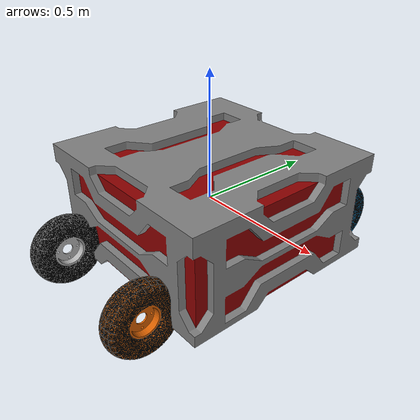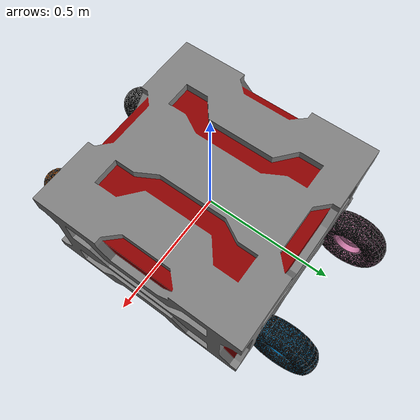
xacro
<?xml version="1.0"?>

<robot name="smb" xmlns:xacro="http://ros.org/wiki/xacro">
  <xacro:property name="M_PI" value="3.14159"/>

    <!-- Chassis Info -->
  <xacro:property name="base_x_size" value="0.8382" />
  <xacro:property name="base_y_size" value="0.8382" />
  <xacro:property name="base_z_size" value="0.4064" />
  <xacro:property name="chassis_mass" value="96.1616" />

  <!--Inertia Info -->
  <xacro:property name="dummy_inertia" value="1e-09"/>

  <xacro:macro name="box_inertia" params="m x y z">
    <inertia ixx="${m*(y*y+z*z)/12}" ixy="0" ixz="0"
             iyy="${m*(x*x+z*z)/12}" iyz="0"
             izz="${m*(x*x+z*z)/12}" />
  </xacro:macro>

<!--GPS Marco-->
  <xacro:macro name="novatel_smart6" params="prefix">
  <link name="${prefix}_link">
    <visual>
      <origin xyz="0 0 3" rpy="0 0 0" />
      <geometry>
        <mesh filename="package://smb_description/meshes/SMB_meshs/gps.dae"/>
      </geometry>
    </visual>
  </link>
  </xacro:macro>

  <xacro:arg name="3d_laser_enable" default="false" />
  <xacro:arg name="laser_enabled" default="false" />
  <xacro:arg name="laser2_enabled" default="false" />
  <xacro:arg name="gps_enabled" default="false" />
  <xacro:arg name="gpu" default="false"/>
  <xacro:arg name="laser_xyz" default="$(optenv SMB_LMS1XX_XYZ ${base_x_size/2*1.1} 0.0 ${-base_z_size/2})" />
  <xacro:arg name="laser_rpy" default="$(optenv SMB_LMS1XX_RPY 0.0 0.0 0.0)" />

  <xacro:arg name="laser2_xyz" default="$(optenv SMB_LMS1XX_XYZ ${-base_x_size/2*1.1} 0.0 ${-base_z_size/2})" />
  <xacro:arg name="laser2_rpy" default="$(optenv SMB_LMS1XX_RPY 0.0 0.0 ${M_PI})" />

  <xacro:arg name="kinect_enabled" default="false" />
  <xacro:arg name="kinect_xyz" default="$(optenv SMB_KINECT_XYZ 0 0 0)" />
  <xacro:arg name="kinect_rpy" default="$(optenv SMB_KINECT_RPY 0 0.1 3.14)" />

  <xacro:arg name="robot_namespace" default="/" />
  <xacro:arg name="urdf_extras" default="empty.urdf" />

  <!-- Included URDF/XACRO Files -->

  <xacro:include filename="$(find smb_description)/urdf/wheel.urdf.xacro" />
  <xacro:include filename="$(find smb_description)/urdf/cart.urdf.xacro" />

  <xacro:include filename="$(find smb_description)/urdf/accessories/kinect_camera.urdf.xacro"/>
  <xacro:include filename="$(find smb_description)/urdf/accessories/sick_lms1xx_mount.urdf.xacro"/>
  <xacro:include filename="$(find smb_description)/urdf/accessories/sensor_arch.urdf.xacro"/>
  <xacro:include filename="$(find velodyne_description)/urdf/VLP-16.urdf.xacro"/>

  <!-- Wheel Mounting Positions -->
  <xacro:property name="wheelbase" value="0.25" />
  <xacro:property name="track" value="0.50" />
  <xacro:property name="wheel_vertical_offset" value="-0.15" />

  <!-- Wheel Properties -->
	<xacro:property name="wheel_length" value="0.10414" />
	<xacro:property name="wheel_radius" value="0.149225" />

  <!-- Base link is the center of the robot's bottom plate -->
  <link name="base_link">
    <visual>
      <origin xyz="0 0 0" rpy="0 0 0" />
      <geometry>
        <mesh filename="package://smb_description/meshes/base_link.dae"/>
      </geometry>
    </visual>
    <collision>
      <origin xyz="0 0 0" rpy="0 0 0" />
      <geometry>
        <box size="${base_x_size} ${base_y_size} ${base_z_size}"/>
      </geometry>
    </collision>
  </link>

  <!-- Base footprint is on the ground under the robot -->
  <link name="base_footprint"/>

  <joint name="base_footprint_joint" type="fixed">
    <origin xyz="0 0 ${wheel_vertical_offset - wheel_radius}" rpy="0 0 0" />
    <parent link="base_link" />
    <child link="base_footprint" />
  </joint>

  <!-- Interial link stores the robot's inertial information -->
  <link name="inertial_link">
    <inertial>
      <origin xyz="0 0 0" rpy="0 0 0"/>
      <mass value="${chassis_mass}" /> <!-- Mass of the Robot -->
      <xacro:box_inertia m="${chassis_mass}" x="${base_x_size}"
                         y="${base_y_size}" z="${base_z_size}" />
    </inertial>
  </link>

  <joint name="inertial_joint" type="fixed">
    <origin xyz="0 0 0" rpy="0 0 0" />
    <parent link="base_link" />
    <child link="inertial_link" />
  </joint>

  <!-- IMU Link is the standard mounting position for the UM6 IMU.-->
  <!-- Can be modified with environment variables in /etc/ros/setup.bash -->
  <link name="imu_link"/>
  <joint name="imu_joint" type="fixed">
    <origin xyz="$(optenv SMB_IMU_XYZ 0.19 0 0.149)" rpy="$(optenv SMB_IMU_RPY 0 -1.5708 3.1416)" />
    <parent link="base_link" />
    <child link="imu_link" />
  </joint>
  <gazebo reference="imu_link">
  </gazebo>

  <!-- SMB wheel macros -->
  <xacro:smb_wheel wheel_prefix="front_left">
    <origin xyz="${wheelbase} ${track} ${wheel_vertical_offset}" rpy="0 0 0" />
  </xacro:smb_wheel>
  <xacro:smb_wheel wheel_prefix="front_right">
    <origin xyz="${wheelbase} ${-track} ${wheel_vertical_offset}" rpy="0 0 0" />
  </xacro:smb_wheel>
  <xacro:smb_wheel wheel_prefix="rear_left">
    <origin xyz="${-wheelbase} ${track} ${wheel_vertical_offset}" rpy="0 0 0" />
  </xacro:smb_wheel>
  <xacro:smb_wheel wheel_prefix="rear_right">
    <origin xyz="${-wheelbase} ${-track} ${wheel_vertical_offset}" rpy="0 0 0" />
  </xacro:smb_wheel>

  <!--3D Lidar -->
  <xacro:if value="$(arg 3d_laser_enable)">
    <VLP-16 parent="base_link" name="velodyne" topic="/cloud" hz="10" samples="440" gpu="$(arg gpu)">
      <origin xyz="0.25 0 ${base_z_size/2}" rpy="0 0 0" />
  </VLP-16>
  </xacro:if>

  <!--2D Lidar -->
  <xacro:if value="$(arg laser_enabled)">

    <sick_lms1xx_mount prefix="base"/>

    <sick_lms1xx frame="base_laser" topic="scan" robot_namespace="$(arg robot_namespace)"/>

    <joint name="laser_mount_joint" type="fixed">
      <origin xyz="$(arg laser_xyz)" rpy="$(arg laser_rpy)" />
      <parent link="base_link" />
      <child link="base_laser_mount" />
    </joint>

  </xacro:if>

    <!--2nd 2D Lidar -->
  <xacro:if value="$(arg laser2_enabled)">

  <xacro:include filename="$(find lms1xx)/urdf/sick_lms1xx.urdf.xacro" />

     <link name="base2_laser_mount">
      <visual>
        <origin xyz="0 0 0" rpy="0 0 ${-M_PI/2}" />
        <geometry>
          <!-- Origin of this mesh is the base of the bracket. -->
          <mesh filename="package://smb_description/meshes/accessories/lms1xx_mount.dae" />
        </geometry>
      </visual>
      <collision>
        <origin xyz="0 0 .0585" rpy="0 0 0" />
        <geometry>
          <box size=".1 .108 .117" />
        </geometry>
      </collision>
    </link>

    <joint name="base2_laser_joint" type="fixed">
      <!-- This offset is from the base of the bracket to the LIDAR's focal point. -->
      <origin xyz="0.0352 0 0.0566" rpy="${M_PI} 0 0" />
      <parent link="base2_laser_mount" />
      <child link="base2_laser" />
    </joint>

    <sick_lms1xx frame="base2_laser" topic="scan2" robot_namespace="$(arg robot_namespace)"/>

    <joint name="laser2_mount_joint" type="fixed">
      <origin xyz="$(arg laser2_xyz)" rpy="$(arg laser2_rpy)" />
      <parent link="base_link" />
      <child link="base2_laser_mount" />
    </joint>

  </xacro:if>

  <!--Kinect -->
  <xacro:if value="$(arg kinect_enabled)">

    <xacro:sensor_arch prefix="" parent="base_link">
      <origin xyz="0.09 0 ${base_z_size-wheel_vertical_offset+wheel_radius}" rpy="0 0 ${-M_PI}"/>
    </xacro:sensor_arch>
    <joint name="kinect_frame_joint" type="fixed">
      <origin xyz="$(arg kinect_xyz)" rpy="$(arg kinect_rpy)" />
      <parent link="sensor_arch_mount_link"/>
      <child link="camera_link"/>
    </joint>

    <xacro:kinect_camera prefix="camera" robot_namespace="$(arg robot_namespace)"/>
  </xacro:if>

  <!--GPS-->
<xacro:if value="$(arg gps_enabled)">
  <link name="navsat_link">
      <visual>
        <origin xyz="0 0 0" rpy="0 0 0" />
        <geometry>
          <mesh filename="package://smb_description/meshes/SMB_meshs/gps.dae"/>
        </geometry>
      </visual>
    </link>

    <joint name="navsat_joint" type="fixed">
        <origin xyz="0 0 ${base_z_size*1}" rpy="0 0 0" />
        <parent link="base_link" />
        <child  link="navsat_link" />
    </joint>
    </xacro:if>

  <gazebo>
    <plugin name="gazebo_ros_control" filename="libgazebo_ros_control.so">
      <robotNamespace>$(arg robot_namespace)</robotNamespace>
    </plugin>
  </gazebo>

  <gazebo>
    <plugin name="imu_controller" filename="libhector_gazebo_ros_imu.so">
      <robotNamespace>$(arg robot_namespace)</robotNamespace>
      <updateRate>50.0</updateRate>
      <bodyName>base_link</bodyName>
      <topicName>imu/data</topicName>
      <accelDrift>0.001 0.001 0.001</accelDrift>
      <accelGaussianNoise>0.005 0.005 0.005</accelGaussianNoise>
      <rateDrift>0.001 0.001 0.001 </rateDrift>
      <rateGaussianNoise>0.005 0.005 0.005 </rateGaussianNoise>
      <headingDrift>0.001</headingDrift>
      <headingGaussianNoise>0.005</headingGaussianNoise>
    </plugin>
  </gazebo>

  <gazebo>
    <plugin name="gps_controller" filename="libhector_gazebo_ros_gps.so">
      <robotNamespace>$(arg robot_namespace)</robotNamespace>
      <updateRate>50</updateRate>
      <bodyName>base_link</bodyName>
      <frameId>base_link</frameId>
      <topicName>navsat/fix</topicName>
      <velocityTopicName>navsat/vel</velocityTopicName>
      <referenceLatitude>49.097745</referenceLatitude>
      <referenceLongitude>-122.260090</referenceLongitude>
      <referenceHeading>0</referenceHeading>
      <referenceAltitude>0</referenceAltitude>
      <drift>0.0001 0.0001 0.0001</drift>
    </plugin>
  </gazebo>

</robot>

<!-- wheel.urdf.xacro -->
<robot xmlns:xacro="http://ros.org/wiki/xacro" name="smb_wheel">

	  <!-- Wheel Properties -->
	<xacro:property name="wheel_length" value="0.10414" />
	<xacro:property name="wheel_radius" value="0.149225" />
	<xacro:property name="wheel_mass" value="4.18" />

	<xacro:macro name="wheel_inertia" params="m r h">
		<inertia ixx="${m*(3*r*r+h*h)/12}" ixy="0" ixz="0"
				iyy="${m*r*r/2}" iyz="0"
				izz="${m*(3*r*r+h*h)/12}" />
  	</xacro:macro>

	<xacro:macro name="smb_wheel" params="wheel_prefix *joint_pose">
		<link name="${wheel_prefix}_wheel_link">
			<inertial>
				<mass value="${wheel_mass}"/>
				<origin xyz="0 0 0" rpy="0 1.5707 1.5707"/>
				<xacro:wheel_inertia m="${wheel_mass}" r="${wheel_radius}" h="${wheel_length}" />
			</inertial>
			<visual>
				<origin xyz="0 0 0" rpy="0 0 ${M_PI}" />
				<geometry>
					<mesh filename="package://smb_description/meshes/wheel.dae" />
				</geometry>
			</visual>
			<collision>
				<origin xyz="0 0 0" rpy="${M_PI/2} 0 0"/>
				<geometry>
					<cylinder length="${wheel_length}" radius="${wheel_radius}" />
				</geometry>
			</collision>
		</link>

		<gazebo reference="${wheel_prefix}_wheel_link">
			<mu1 value="0.9"/>
			<mu2 value="0.5"/>
			<kp value="10000000.0" />
			<kd value="10.0" />
			<fdir1 value="1 0 0"/>
		</gazebo>

		<joint name="${wheel_prefix}_wheel" type="continuous">
			<parent link="base_link"/>
			<child link="${wheel_prefix}_wheel_link"/>
			<xacro:insert_block name="joint_pose"/>
			<axis xyz="0 1 0" rpy="0 0 0" />
		</joint>

		<transmission name="${wheel_prefix}_wheel_trans" type="SimpleTransmission">
			<type>transmission_interface/SimpleTransmission</type>
			<actuator name="${wheel_prefix}_wheel_motor">
				<mechanicalReduction>1</mechanicalReduction>
			</actuator>
			<joint name="${wheel_prefix}_wheel">
				<hardwareInterface>hardware_interface/VelocityJointInterface</hardwareInterface>
			</joint>
		</transmission>

	</xacro:macro>
</robot>

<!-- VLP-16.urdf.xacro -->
<robot xmlns:xacro="http://www.ros.org/wiki/xacro" name="VLP-16">
  <xacro:property name="M_PI" value="3.1415926535897931" />
  <xacro:macro name="VLP-16" params="*origin is_sim:=true parent:=base_link name:=velodyne tf_prefix:='' topic:=/velodyne_points organize_cloud:=false hz:=10 lasers:=16 samples:=1875 collision_range:=0.3 min_range:=0.0 max_range:=100.0 noise:=0.008 min_angle:=-${M_PI} max_angle:=${M_PI} gpu:=false">

    <joint name="${name}_base_mount_joint" type="fixed">
      <xacro:insert_block name="origin" />
      <parent link="${parent}"/>
      <child link="${name}_base_link"/>
    </joint>

    <link name="${name}_base_link">
      <inertial>
        <mass value="0.83"/>
        <origin xyz="0 0 0.03585"/>
        <inertia ixx="${(0.83 * (3.0*0.0516*0.0516 + 0.0717*0.0717)) / 12.0}" ixy="0" ixz="0"
          iyy="${(0.83 * (3.0*0.0516*0.0516 + 0.0717*0.0717)) / 12.0}" iyz="0"
          izz="${0.5 * 0.83 * (0.0516*0.0516)}"/>
      </inertial>
      <visual>
        <geometry>
          <mesh filename="package://velodyne_description/meshes/VLP16_base_1.dae" />
        </geometry>
      </visual>
      <visual>
        <geometry>
          <mesh filename="package://velodyne_description/meshes/VLP16_base_2.dae" />
        </geometry>
      </visual>
      <collision>
        <origin rpy="0 0 0" xyz="0 0 0.03585"/>
        <geometry>
          <cylinder radius="0.0516" length="0.0717"/>
        </geometry>
      </collision>
    </link>

    <joint name="${name}_base_scan_joint" type="fixed" >
      <origin xyz="0 0 0.0377" rpy="0 0 0" />
      <parent link="${name}_base_link" />
      <child link="${name}"/>
    </joint>

    <link name="${name}">
      <inertial>
        <mass value="0.01"/>
        <origin xyz="0 0 0"/>
        <inertia ixx="1e-7" ixy="0" ixz="0" iyy="1e-7" iyz="0" izz="1e-7"/>
      </inertial>
      <visual>
        <origin xyz="0 0 -0.0377" />
        <geometry>
          <mesh filename="package://velodyne_description/meshes/VLP16_scan.dae" />
        </geometry>
      </visual>
      <collision>
        <geometry>
          <sphere radius="0"/>
        </geometry>
      </collision>
    </link>

    <!-- Gazebo requires the velodyne_gazebo_plugins package -->
    <xacro:if value="${is_sim}">
        <gazebo reference="${name}">
            <xacro:if value="${gpu}">
                <sensor type="gpu_ray" name="${name}-VLP16">
                <pose>0 0 0 0 0 0</pose>
                <visualize>false</visualize>
                <update_rate>${hz}</update_rate>
                <ray>
                    <scan>
                    <horizontal>
                        <samples>${samples}</samples>
                        <resolution>1</resolution>
                        <min_angle>${min_angle}</min_angle>
                        <max_angle>${max_angle}</max_angle>
                    </horizontal>
                    <vertical>
                        <samples>${lasers}</samples>
                        <resolution>1</resolution>
                        <min_angle>-${15.0*M_PI/180.0}</min_angle>
                        <max_angle> ${15.0*M_PI/180.0}</max_angle>
                    </vertical>
                    </scan>
                    <range>
                    <min>${collision_range}</min>
                    <max>${max_range+1}</max>
                    <resolution>0.001</resolution>
                    </range>
                    <noise>
                    <type>gaussian</type>
                    <mean>0.0</mean>
                    <stddev>0.0</stddev>
                    </noise>
                </ray>
                <plugin name="gazebo_ros_laser_controller" filename="libgazebo_ros_velodyne_laser.so">
                    <ros>
                    <namespace>/${name}</namespace>
                    <remapping>~/out:=${topic}</remapping>
                    </ros>
                    <tf_prefix>${tf_prefix}</tf_prefix>
                    <frame_name>${name}</frame_name>
                    <organize_cloud>${organize_cloud}</organize_cloud>
                    <min_range>${min_range}</min_range>
                    <max_range>${max_range}</max_range>
                    <gaussian_noise>${noise}</gaussian_noise>
                </plugin>
                </sensor>
            </xacro:if>
            <xacro:unless value="${gpu}">
                <sensor type="ray" name="${name}-VLP16">
                <pose>0 0 0 0 0 0</pose>
                <visualize>false</visualize>
                <update_rate>${hz}</update_rate>
                <ray>
                    <scan>
                    <horizontal>
                        <samples>${samples}</samples>
                        <resolution>1</resolution>
                        <min_angle>${min_angle}</min_angle>
                        <max_angle>${max_angle}</max_angle>
                    </horizontal>
                    <vertical>
                        <samples>${lasers}</samples>
                        <resolution>1</resolution>
                        <min_angle>-${15.0*M_PI/180.0}</min_angle>
                        <max_angle> ${15.0*M_PI/180.0}</max_angle>
                    </vertical>
                    </scan>
                    <range>
                    <min>${collision_range}</min>
                    <max>${max_range+1}</max>
                    <resolution>0.001</resolution>
                    </range>
                    <noise>
                    <type>gaussian</type>
                    <mean>0.0</mean>
                    <stddev>0.0</stddev>
                    </noise>
                </ray>
                <plugin name="gazebo_ros_laser_controller" filename="libgazebo_ros_velodyne_laser.so">
                    <ros>
                    <namespace>/${name}</namespace>
                    <remapping>~/out:=${topic}</remapping>
                    </ros>
                    <tf_prefix>${tf_prefix}</tf_prefix>
                    <frame_name>${name}</frame_name>
                    <organize_cloud>${organize_cloud}</organize_cloud>
                    <min_range>${min_range}</min_range>
                    <max_range>${max_range}</max_range>
                    <gaussian_noise>${noise}</gaussian_noise>
                </plugin>
                </sensor>
            </xacro:unless>
        </gazebo>
    </xacro:if>

  </xacro:macro>
</robot>
